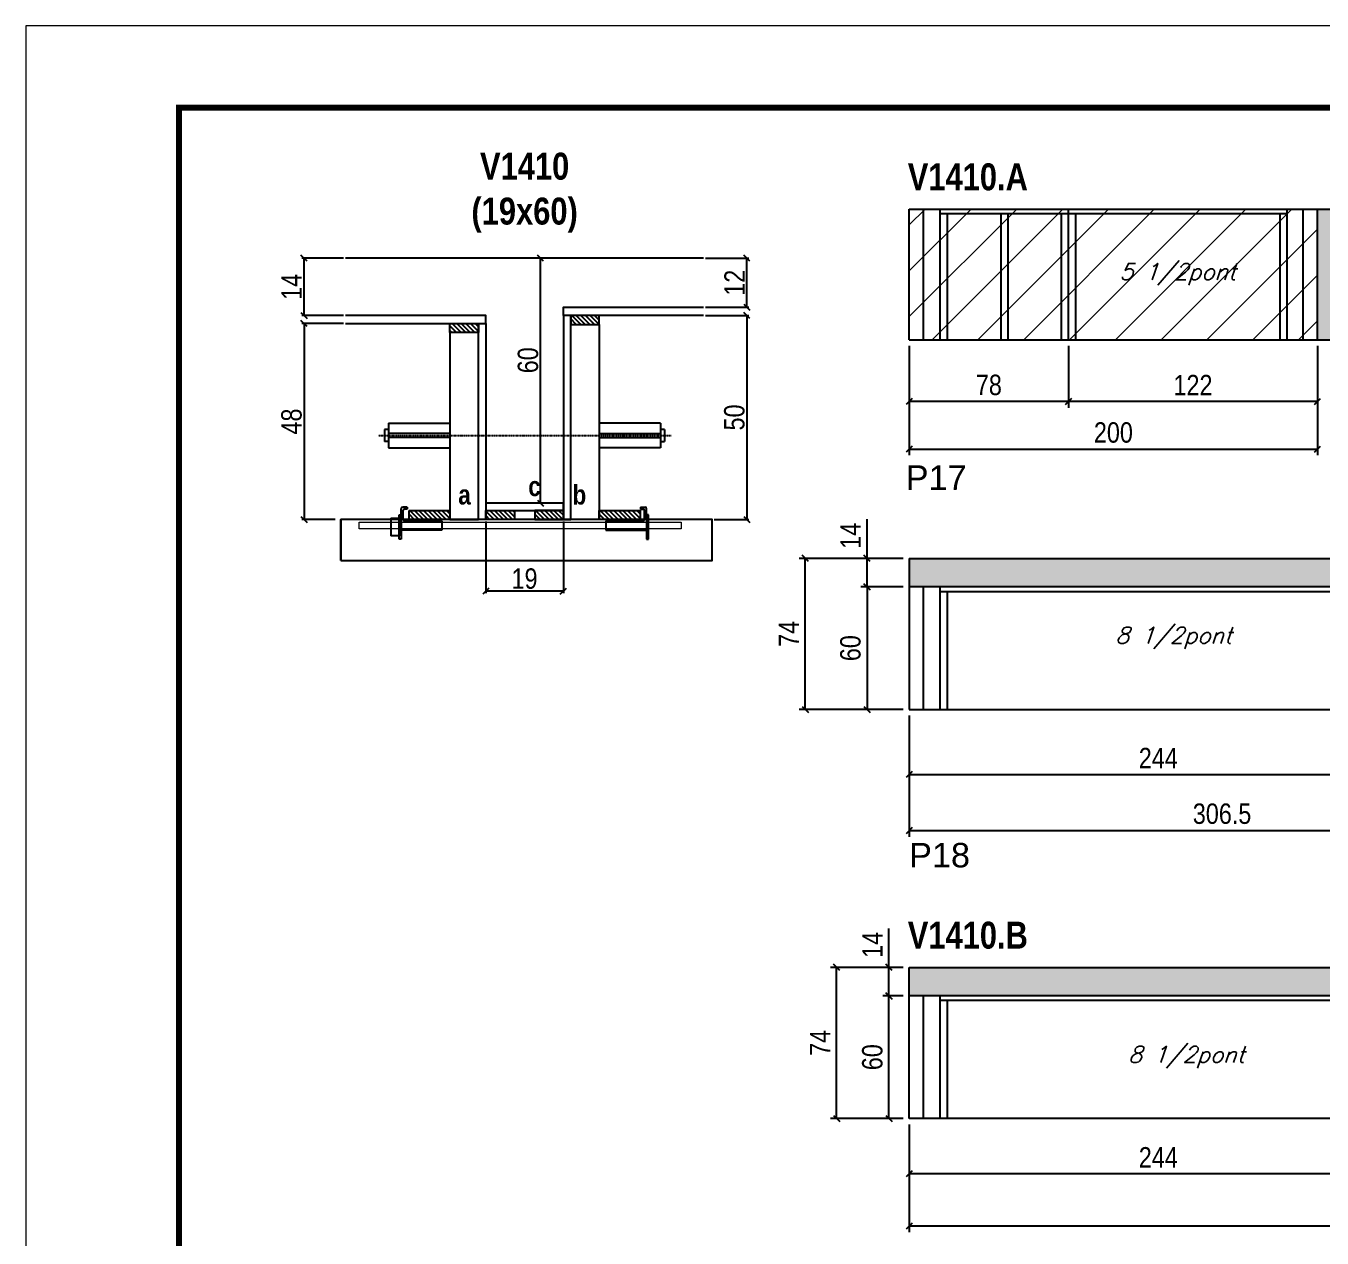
# Model space of a CAD drawing. Extents: x 3309 to 9563, y -2522 to 14608.
# Drawn here: x 3309 to 3944, y 9420 to 10014 of the extents above; entities that cross this region are included whole.
import ezdxf

# ---------------------------------------------------------------- set-up
doc = ezdxf.new("R2010")
doc.units = 0
doc.linetypes.add('DASHED', pattern=[0.75, 0.5, -0.25])
doc.linetypes.add('HIDDEN', pattern=[0.375, 0.25, -0.125])
for name, color, linetype in [('5', 5, 'Continuous'), ('barrote', 251, 'Continuous'), ('COTA', 241, 'Continuous'), ('detalhes', 4, 'Continuous'), ('NOMENCLATURA', 7, 'Continuous'), ('Painéis', 200, 'Continuous'), ('presilha', 1, 'Continuous'), ('SARR_2.2x10', 60, 'Continuous'), ('SARR_2.2x7', 40, 'Continuous'), ('SARR_3.5x7', 81, 'Continuous'), ('TENSOR', 3, 'Continuous'), ('texto', 7, 'Continuous')]:
    doc.layers.add(name, color=color, linetype=linetype)
for name, color, linetype, lineweight in [('CONCRETO', 251, 'Continuous', 25), ('Folhas', 255, 'Continuous', 9), ('Hachura', 251, 'Continuous', 9), ('SARRAFO DE PRESSAO', 251, 'DASHED', 9), ('SCO-___-LAJ', 2, 'Continuous', 0)]:
    doc.layers.add(name, color=color, linetype=linetype, lineweight=lineweight)
doc.styles.add('COTA TECNICA', font='techl___.ttf', dxfattribs={"height": 10})
doc.styles.add('COTA TECNICA 2X', font='techl___.ttf', dxfattribs={"height": 10})
doc.styles.add('Romans', font='romans.shx')
doc.styles.get("Standard").update_dxf_attribs({"font": 'arial.ttf'})
doc.styles.add('TECNICA', font='techb___.ttf', dxfattribs={"height": 10})
doc.dimstyles.new('PAINEL', dxfattribs={"dimtxt": 10, "dimasz": 3, "dimexe": 3, "dimexo": 3, "dimgap": 3, "dimtad": 1, "dimdec": 1, "dimzin": 12, "dimdsep": 46, "dimtxsty": 'COTA TECNICA', "dimblk1": 'OBLIQUE', "dimblk2": 'OBLIQUE', "dimsah": 1, "dimcen": 0.9, "dimclrd": 4, "dimclre": 4, "dimclrt": 240, "dimadec": 1, "dimazin": 3, "dimtfac": 1, "dimtdec": 1, "dimtmove": 0, "dimatfit": 3, "dimfxl": 1, "dimtolj": 1, "dimtzin": 12, "dimarcsym": 0})
doc.dimstyles.new('SECAO', dxfattribs={"dimscale": 0.333333, "dimtxt": 5, "dimasz": 9, "dimexe": 3, "dimexo": 3, "dimgap": 3, "dimtad": 1, "dimdec": 1, "dimlfac": 0.5, "dimzin": 12, "dimdsep": 46, "dimtxsty": 'COTA TECNICA 2X', "dimblk1": 'OBLIQUE', "dimblk2": 'OBLIQUE', "dimsah": 1, "dimcen": 0.9, "dimclrd": 4, "dimclre": 4, "dimclrt": 240, "dimadec": 1, "dimazin": 3, "dimtfac": 1, "dimtdec": 1, "dimtmove": 0, "dimatfit": 3, "dimfxl": 1, "dimtolj": 1, "dimtzin": 12, "dimarcsym": 0})
pattern_1 = [(135, (36770.1903, -113740.4296), (-1.122532015, -1.122532015), [])]

# ---------------------------------------------------------------- blocks, each defined once
blk = doc.blocks.new('9999999999')
at = {"layer": 'Folhas'}
blk.add_lwpolyline([(98138.98, 34190.21), (99623.98, 34190.21), (99623.98, 35240.21), (98138.98, 35240.21)], close=True, dxfattribs=at)
at = {"layer": 'Folhas', "color": 30, "const_width": 3}
blk.add_lwpolyline([(98213.98, 34230.21), (99583.98, 34230.21), (99583.98, 35200.21), (98213.98, 35200.21)], close=True, dxfattribs=at)
blk = doc.blocks.new('_Oblique')
at = {"color": 0, "linetype": 'ByBlock', "lineweight": -2}
blk.add_line((-0.5, -0.5), (0.5, 0.5), dxfattribs=at)
blk = doc.blocks.new('*D1964')
at = {"layer": 'COTA', "color": 4, "lineweight": -2, "transparency": 16777216}
for p, q in [((3534.65, 9770.74), (3534.65, 9735.65)), ((3572.65, 9770.74), (3572.65, 9735.65)), ((3572.65, 9736.65), (3534.65, 9736.65))]:
    blk.add_line(p, q, dxfattribs=at)
at = {"layer": 'Defpoints', "color": 0, "transparency": 16777216}
for p in [(3534.65, 9771.74), (3572.65, 9771.74), (3534.65, 9736.65)]:
    blk.add_point(p, dxfattribs=at)
at = {"layer": 'COTA', "color": 4, "lineweight": -2, "transparency": 16777216, "xscale": 3, "yscale": 3, "zscale": 3, "rotation": 180}
blk.add_blockref('_Oblique', (3534.65, 9736.65), dxfattribs=at)
at = {"layer": 'COTA', "color": 4, "lineweight": -2, "transparency": 16777216, "xscale": 3, "yscale": 3, "zscale": 3}
blk.add_blockref('_Oblique', (3572.65, 9736.65), dxfattribs=at)
at = {"layer": 'COTA', "color": 240, "transparency": 16777216, "insert": (3553.65, 9742.74), "char_height": 10, "attachment_point": 5, "style": 'COTA TECNICA 2X'}
blk.add_mtext('\\A1;19', dxfattribs=at)
blk = doc.blocks.new('PRESILHA METÁLICA 1')
at = {"layer": 'presilha'}
for p, q in [((7.5, 10.64), (7.5, 19.86)), ((12, 21), (8.64, 21)), ((12, 19.5), (9.57, 19.5)), ((12, 21), (12, 19.5)), ((0, 13), (6, 13)), ((0, 13), (0, 0)), ((6, 15.5), (7.5, 15.5)), ((6, -2.5), (6, 15.5)), ((6, 13), (6, 0)), ((7.5, 15.5), (7.5, -2.5)), ((9, 11.57), (9, 18.93)), ((37.5, 11), (9.57, 11)), ((37.5, 11), (37.5, 4.1)), ((6, 0), (0, 0)), ((37.5, 4.1), (7.5, 4.1)), ((7.5, -2.5), (6, -2.5))]:
    blk.add_line(p, q, dxfattribs=at)
for centre, radius, start, end in [((8.64, 19.86), 1.14, 90, 180), ((9.57, 18.93), 0.57, 90, 180), ((9.57, 11.57), 0.57, 180, 270)]:
    blk.add_arc(centre, radius, start, end, dxfattribs=at)
blk = doc.blocks.new('PRESILHA METÁLICA 2')
at = {"layer": 'presilha'}
for p, q in [((-5.25, 23.5), (-5.25, 22)), ((-5.25, 23.5), (-1.89, 23.5)), ((-5.25, 22), (-2.82, 22)), ((-2.25, 14.07), (-2.25, 21.43)), ((-0.75, 14.64), (-0.75, 22.36)), ((-30.75, 13.5), (-30.75, 6.6)), ((-30.75, 13.5), (-2.82, 13.5)), ((0.75, 18), (-0.75, 18)), ((-0.75, 18), (-0.75, 0)), ((0.75, 0), (0.75, 18)), ((-30.75, 6.6), (-0.75, 6.6)), ((-0.75, 0), (0.75, 0))]:
    blk.add_line(p, q, dxfattribs=at)
for centre, radius, start, end in [((-2.82, 21.43), 0.57, 0, 90), ((-1.89, 22.36), 1.14, 0, 90), ((-2.82, 14.07), 0.57, 270, 0)]:
    blk.add_arc(centre, radius, start, end, dxfattribs=at)
blk = doc.blocks.new('*D1965')
at = {"layer": 'COTA', "color": 4, "lineweight": -2, "transparency": 16777216}
for p, q in [((3464.95, 9867.74), (3444.6, 9867.74)), ((3445.6, 9867.74), (3445.6, 9771.74)), ((3460.84, 9771.74), (3444.6, 9771.74))]:
    blk.add_line(p, q, dxfattribs=at)
at = {"layer": 'Defpoints', "color": 0, "transparency": 16777216}
for p in [(3465.95, 9867.74), (3445.6, 9771.74), (3461.84, 9771.74)]:
    blk.add_point(p, dxfattribs=at)
at = {"layer": 'COTA', "color": 4, "lineweight": -2, "transparency": 16777216, "xscale": 3, "yscale": 3, "zscale": 3}
for p, rotation in [((3445.6, 9867.74), 90), ((3445.6, 9771.74), 270)]:
    blk.add_blockref('_Oblique', p, dxfattribs=dict(at, rotation=rotation))
at = {"layer": 'COTA', "color": 240, "transparency": 16777216, "insert": (3439.51, 9819.74), "char_height": 10, "attachment_point": 5, "rotation": 90, "style": 'COTA TECNICA 2X'}
blk.add_mtext('\\A1;48', dxfattribs=at)
blk = doc.blocks.new('*D1966')
at = {"layer": 'COTA', "color": 4, "lineweight": -2, "transparency": 16777216}
for p, q in [((3642.35, 9871.74), (3663.57, 9871.74)), ((3662.57, 9871.74), (3662.57, 9771.74)), ((3646.46, 9771.74), (3663.57, 9771.74))]:
    blk.add_line(p, q, dxfattribs=at)
at = {"layer": 'Defpoints', "color": 0, "transparency": 16777216}
for p in [(3641.35, 9871.74), (3645.46, 9771.74), (3662.57, 9771.74)]:
    blk.add_point(p, dxfattribs=at)
at = {"layer": 'COTA', "color": 4, "lineweight": -2, "transparency": 16777216, "xscale": 3, "yscale": 3, "zscale": 3}
for p, rotation in [((3662.57, 9871.74), 90), ((3662.57, 9771.74), 270)]:
    blk.add_blockref('_Oblique', p, dxfattribs=dict(at, rotation=rotation))
at = {"layer": 'COTA', "color": 240, "transparency": 16777216, "insert": (3656.46, 9821.74), "char_height": 10, "attachment_point": 5, "rotation": 90, "style": 'COTA TECNICA 2X'}
blk.add_mtext('\\A1;50', dxfattribs=at)
blk = doc.blocks.new('*D1967')
at = {"layer": 'COTA', "color": 4, "lineweight": -2, "transparency": 16777216}
for p, q in [((3571.65, 9899.74), (3560.48, 9899.74)), ((3561.48, 9779.74), (3561.48, 9899.74)), ((3571.65, 9779.74), (3560.48, 9779.74))]:
    blk.add_line(p, q, dxfattribs=at)
at = {"layer": 'Defpoints', "color": 0, "transparency": 16777216}
for p in [(3561.48, 9899.74), (3572.65, 9899.74), (3572.65, 9779.74)]:
    blk.add_point(p, dxfattribs=at)
at = {"layer": 'COTA', "color": 4, "lineweight": -2, "transparency": 16777216, "xscale": 3, "yscale": 3, "zscale": 3}
for p, rotation in [((3561.48, 9899.74), 90), ((3561.48, 9779.74), 270)]:
    blk.add_blockref('_Oblique', p, dxfattribs=dict(at, rotation=rotation))
at = {"layer": 'COTA', "color": 240, "transparency": 16777216, "insert": (3555.37, 9849.74), "char_height": 10, "attachment_point": 5, "rotation": 90, "style": 'COTA TECNICA 2X'}
blk.add_mtext('\\A1;60', dxfattribs=at)
blk = doc.blocks.new('*D1968')
at = {"layer": 'COTA', "color": 4, "lineweight": -2, "transparency": 16777216}
for p, q in [((3642.35, 9899.74), (3663.57, 9899.74)), ((3662.57, 9875.74), (3662.57, 9899.74)), ((3642.35, 9875.74), (3663.57, 9875.74))]:
    blk.add_line(p, q, dxfattribs=at)
at = {"layer": 'Defpoints', "color": 0, "transparency": 16777216}
for p in [(3641.35, 9899.74), (3662.57, 9899.74), (3641.35, 9875.74)]:
    blk.add_point(p, dxfattribs=at)
at = {"layer": 'COTA', "color": 4, "lineweight": -2, "transparency": 16777216, "xscale": 3, "yscale": 3, "zscale": 3}
for p, rotation in [((3662.57, 9899.74), 90), ((3662.57, 9875.74), 270)]:
    blk.add_blockref('_Oblique', p, dxfattribs=dict(at, rotation=rotation))
at = {"layer": 'COTA', "color": 240, "transparency": 16777216, "insert": (3656.51, 9887.74), "char_height": 10, "attachment_point": 5, "rotation": 90, "style": 'COTA TECNICA 2X'}
blk.add_mtext('\\A1;12', dxfattribs=at)
blk = doc.blocks.new('*D1969')
at = {"layer": 'COTA', "color": 4, "lineweight": -2, "transparency": 16777216}
for p, q in [((3464.95, 9899.74), (3444.6, 9899.74)), ((3445.6, 9871.74), (3445.6, 9899.74)), ((3464.95, 9871.74), (3444.6, 9871.74))]:
    blk.add_line(p, q, dxfattribs=at)
at = {"layer": 'Defpoints', "color": 0, "transparency": 16777216}
for p in [(3445.6, 9899.74), (3465.95, 9899.74), (3465.95, 9871.74)]:
    blk.add_point(p, dxfattribs=at)
at = {"layer": 'COTA', "color": 4, "lineweight": -2, "transparency": 16777216, "xscale": 3, "yscale": 3, "zscale": 3}
for p, rotation in [((3445.6, 9899.74), 90), ((3445.6, 9871.74), 270)]:
    blk.add_blockref('_Oblique', p, dxfattribs=dict(at, rotation=rotation))
at = {"layer": 'COTA', "color": 240, "transparency": 16777216, "insert": (3439.53, 9885.74), "char_height": 10, "attachment_point": 5, "rotation": 90, "style": 'COTA TECNICA 2X'}
blk.add_mtext('\\A1;14', dxfattribs=at)
blk = doc.blocks.new('*D1970')
at = {"layer": 'COTA', "color": 4, "linetype": 'ByBlock', "lineweight": -2, "transparency": 16777216}
for p, q in [((3742.11, 9856.84), (3742.11, 9803.21)), ((3942.11, 9856.84), (3942.11, 9803.21)), ((3742.11, 9806.21), (3942.11, 9806.21))]:
    blk.add_line(p, q, dxfattribs=at)
at = {"layer": 'Defpoints', "color": 0, "linetype": 'ByBlock', "transparency": 16777216}
for p in [(3742.11, 9859.84), (3942.11, 9859.84), (3942.11, 9806.21)]:
    blk.add_point(p, dxfattribs=at)
at = {"layer": 'COTA', "color": 4, "linetype": 'ByBlock', "lineweight": -2, "transparency": 16777216, "xscale": 3, "yscale": 3, "zscale": 3, "rotation": 180}
blk.add_blockref('_Oblique', (3742.11, 9806.21), dxfattribs=at)
at = {"layer": 'COTA', "color": 4, "linetype": 'ByBlock', "lineweight": -2, "transparency": 16777216, "xscale": 3, "yscale": 3, "zscale": 3}
blk.add_blockref('_Oblique', (3942.11, 9806.21), dxfattribs=at)
at = {"layer": 'COTA', "color": 240, "linetype": 'ByBlock', "transparency": 16777216, "insert": (3842.11, 9814.32), "char_height": 10, "attachment_point": 5, "style": 'COTA TECNICA'}
blk.add_mtext('\\A1;200', dxfattribs=at)
blk = doc.blocks.new('*D1971')
at = {"layer": 'COTA', "color": 4, "lineweight": -2, "transparency": 16777216}
for p, q in [((3820.11, 9856.84), (3820.11, 9826.53)), ((3942.11, 9856.84), (3942.11, 9826.53)), ((3942.11, 9829.53), (3820.11, 9829.53))]:
    blk.add_line(p, q, dxfattribs=at)
at = {"layer": 'Defpoints', "color": 0, "transparency": 16777216}
for p in [(3820.11, 9859.84), (3942.11, 9859.84), (3820.11, 9829.53)]:
    blk.add_point(p, dxfattribs=at)
at = {"layer": 'COTA', "color": 4, "lineweight": -2, "transparency": 16777216, "xscale": 3, "yscale": 3, "zscale": 3, "rotation": 180}
blk.add_blockref('_Oblique', (3820.11, 9829.53), dxfattribs=at)
at = {"layer": 'COTA', "color": 4, "lineweight": -2, "transparency": 16777216, "xscale": 3, "yscale": 3, "zscale": 3}
blk.add_blockref('_Oblique', (3942.11, 9829.53), dxfattribs=at)
at = {"layer": 'COTA', "color": 240, "transparency": 16777216, "insert": (3881.11, 9837.59), "char_height": 10, "attachment_point": 5, "style": 'COTA TECNICA'}
blk.add_mtext('\\A1;122', dxfattribs=at)
blk = doc.blocks.new('*D1972')
at = {"layer": 'COTA', "color": 4, "lineweight": -2, "transparency": 16777216}
for p, q in [((3742.11, 9856.84), (3742.11, 9826.53)), ((3820.11, 9856.84), (3820.11, 9826.53)), ((3820.11, 9829.53), (3742.11, 9829.53))]:
    blk.add_line(p, q, dxfattribs=at)
at = {"layer": 'Defpoints', "color": 0, "transparency": 16777216}
for p in [(3742.11, 9859.84), (3820.11, 9859.84), (3742.11, 9829.53)]:
    blk.add_point(p, dxfattribs=at)
at = {"layer": 'COTA', "color": 4, "lineweight": -2, "transparency": 16777216, "xscale": 3, "yscale": 3, "zscale": 3, "rotation": 180}
blk.add_blockref('_Oblique', (3742.11, 9829.53), dxfattribs=at)
at = {"layer": 'COTA', "color": 4, "lineweight": -2, "transparency": 16777216, "xscale": 3, "yscale": 3, "zscale": 3}
blk.add_blockref('_Oblique', (3820.11, 9829.53), dxfattribs=at)
at = {"layer": 'COTA', "color": 240, "transparency": 16777216, "insert": (3781.11, 9837.62), "char_height": 10, "attachment_point": 5, "style": 'COTA TECNICA'}
blk.add_mtext('\\A1;78', dxfattribs=at)
blk = doc.blocks.new('*D1982')
at = {"layer": 'COTA', "color": 4, "lineweight": -2, "transparency": 16777216}
for p, q in [((3742.11, 9675.71), (3742.11, 9616.33)), ((4048.61, 9675.71), (4048.61, 9616.33)), ((3742.11, 9619.33), (4048.61, 9619.33))]:
    blk.add_line(p, q, dxfattribs=at)
at = {"layer": 'Defpoints', "color": 0, "transparency": 16777216}
for p in [(3742.11, 9678.71), (4048.61, 9678.71), (4048.61, 9619.33)]:
    blk.add_point(p, dxfattribs=at)
at = {"layer": 'COTA', "color": 4, "lineweight": -2, "transparency": 16777216, "xscale": 3, "yscale": 3, "zscale": 3, "rotation": 180}
blk.add_blockref('_Oblique', (3742.11, 9619.33), dxfattribs=at)
at = {"layer": 'COTA', "color": 4, "lineweight": -2, "transparency": 16777216, "xscale": 3, "yscale": 3, "zscale": 3}
blk.add_blockref('_Oblique', (4048.61, 9619.33), dxfattribs=at)
at = {"layer": 'COTA', "color": 240, "transparency": 16777216, "insert": (3895.36, 9627.55), "char_height": 10, "attachment_point": 5, "style": 'COTA TECNICA'}
blk.add_mtext('\\A1;306.5', dxfattribs=at)
blk = doc.blocks.new('*D1983')
at = {"layer": 'COTA', "color": 4, "lineweight": -2, "transparency": 16777216}
for p, q in [((3742.11, 9675.71), (3742.11, 9643.81)), ((3986.11, 9675.71), (3986.11, 9643.81)), ((3742.11, 9646.81), (3986.11, 9646.81))]:
    blk.add_line(p, q, dxfattribs=at)
at = {"layer": 'Defpoints', "color": 0, "transparency": 16777216}
for p in [(3742.11, 9678.71), (3986.11, 9678.71), (3986.11, 9646.81)]:
    blk.add_point(p, dxfattribs=at)
at = {"layer": 'COTA', "color": 4, "lineweight": -2, "transparency": 16777216, "xscale": 3, "yscale": 3, "zscale": 3, "rotation": 180}
blk.add_blockref('_Oblique', (3742.11, 9646.81), dxfattribs=at)
at = {"layer": 'COTA', "color": 4, "lineweight": -2, "transparency": 16777216, "xscale": 3, "yscale": 3, "zscale": 3}
blk.add_blockref('_Oblique', (3986.11, 9646.81), dxfattribs=at)
at = {"layer": 'COTA', "color": 240, "transparency": 16777216, "insert": (3864.11, 9654.88), "char_height": 10, "attachment_point": 5, "style": 'COTA TECNICA'}
blk.add_mtext('\\A1;244', dxfattribs=at)
blk = doc.blocks.new('*D1985')
at = {"layer": 'COTA', "color": 4, "lineweight": -2, "transparency": 16777216}
for p, q in [((3721.43, 9752.71), (3721.43, 9771.83)), ((3739.11, 9752.71), (3718.43, 9752.71)), ((3721.43, 9738.71), (3721.43, 9752.71)), ((3739.11, 9738.71), (3718.43, 9738.71))]:
    blk.add_line(p, q, dxfattribs=at)
at = {"layer": 'Defpoints', "color": 0, "transparency": 16777216}
for p in [(3721.43, 9752.71), (3742.11, 9752.71), (3742.11, 9738.71)]:
    blk.add_point(p, dxfattribs=at)
at = {"layer": 'COTA', "color": 4, "lineweight": -2, "transparency": 16777216, "xscale": 3, "yscale": 3, "zscale": 3}
for p, rotation in [((3721.43, 9752.71), 90), ((3721.43, 9738.71), 270)]:
    blk.add_blockref('_Oblique', p, dxfattribs=dict(at, rotation=rotation))
at = {"layer": 'COTA', "color": 240, "transparency": 16777216, "insert": (3713.35, 9763.77), "char_height": 10, "attachment_point": 5, "rotation": 90, "style": 'COTA TECNICA'}
blk.add_mtext('\\A1;14', dxfattribs=at)
blk = doc.blocks.new('*D1986')
at = {"layer": 'COTA', "color": 4, "lineweight": -2, "transparency": 16777216}
for p, q in [((3739.11, 9738.71), (3718.43, 9738.71)), ((3721.43, 9738.71), (3721.43, 9678.71)), ((3739.11, 9678.71), (3718.43, 9678.71))]:
    blk.add_line(p, q, dxfattribs=at)
at = {"layer": 'Defpoints', "color": 0, "transparency": 16777216}
for p in [(3742.11, 9738.71), (3721.43, 9678.71), (3742.11, 9678.71)]:
    blk.add_point(p, dxfattribs=at)
at = {"layer": 'COTA', "color": 4, "lineweight": -2, "transparency": 16777216, "xscale": 3, "yscale": 3, "zscale": 3}
for p, rotation in [((3721.43, 9738.71), 90), ((3721.43, 9678.71), 270)]:
    blk.add_blockref('_Oblique', p, dxfattribs=dict(at, rotation=rotation))
at = {"layer": 'COTA', "color": 240, "transparency": 16777216, "insert": (3713.33, 9708.71), "char_height": 10, "attachment_point": 5, "rotation": 90, "style": 'COTA TECNICA'}
blk.add_mtext('\\A1;60', dxfattribs=at)
blk = doc.blocks.new('*D1987')
at = {"layer": 'COTA', "color": 4, "lineweight": -2, "transparency": 16777216}
for p, q in [((3739.11, 9752.71), (3688.19, 9752.71)), ((3691.19, 9678.71), (3691.19, 9752.71)), ((3739.11, 9678.71), (3688.19, 9678.71))]:
    blk.add_line(p, q, dxfattribs=at)
at = {"layer": 'Defpoints', "color": 0, "transparency": 16777216}
for p in [(3691.19, 9752.71), (3742.11, 9752.71), (3742.11, 9678.71)]:
    blk.add_point(p, dxfattribs=at)
at = {"layer": 'COTA', "color": 4, "lineweight": -2, "transparency": 16777216, "xscale": 3, "yscale": 3, "zscale": 3}
for p, rotation in [((3691.19, 9752.71), 90), ((3691.19, 9678.71), 270)]:
    blk.add_blockref('_Oblique', p, dxfattribs=dict(at, rotation=rotation))
at = {"layer": 'COTA', "color": 240, "transparency": 16777216, "insert": (3683.12, 9715.71), "char_height": 10, "attachment_point": 5, "rotation": 90, "style": 'COTA TECNICA'}
blk.add_mtext('\\A1;74', dxfattribs=at)
blk = doc.blocks.new('*D1994')
at = {"layer": 'COTA', "color": 4, "linetype": 'ByBlock', "lineweight": -2, "transparency": 16777216}
for p, q in [((3742.11, 9475.32), (3742.11, 9448.19)), ((3986.11, 9475.32), (3986.11, 9448.19)), ((3986.11, 9451.19), (3742.11, 9451.19))]:
    blk.add_line(p, q, dxfattribs=at)
at = {"layer": 'Defpoints', "color": 0, "linetype": 'ByBlock', "transparency": 16777216}
for p in [(3742.11, 9478.32), (3986.11, 9478.32), (3742.11, 9451.19)]:
    blk.add_point(p, dxfattribs=at)
at = {"layer": 'COTA', "color": 4, "linetype": 'ByBlock', "lineweight": -2, "transparency": 16777216, "xscale": 3, "yscale": 3, "zscale": 3, "rotation": 180}
blk.add_blockref('_Oblique', (3742.11, 9451.19), dxfattribs=at)
at = {"layer": 'COTA', "color": 4, "linetype": 'ByBlock', "lineweight": -2, "transparency": 16777216, "xscale": 3, "yscale": 3, "zscale": 3}
blk.add_blockref('_Oblique', (3986.11, 9451.19), dxfattribs=at)
at = {"layer": 'COTA', "color": 240, "linetype": 'ByBlock', "transparency": 16777216, "insert": (3864.11, 9459.27), "char_height": 10, "attachment_point": 5, "style": 'COTA TECNICA'}
blk.add_mtext('\\A1;244', dxfattribs=at)
blk = doc.blocks.new('*D1997')
at = {"layer": 'COTA', "color": 4, "lineweight": -2, "transparency": 16777216}
for p, q in [((3742.11, 9475.32), (3742.11, 9422.54)), ((4403.11, 9475.32), (4403.11, 9422.54)), ((4403.11, 9425.54), (3742.11, 9425.54))]:
    blk.add_line(p, q, dxfattribs=at)
at = {"layer": 'Defpoints', "color": 0, "transparency": 16777216}
for p in [(3742.11, 9478.32, 0), (4403.11, 9478.32, 0), (3742.11, 9425.54)]:
    blk.add_point(p, dxfattribs=at)
at = {"layer": 'COTA', "color": 4, "lineweight": -2, "transparency": 16777216, "xscale": 3, "yscale": 3, "zscale": 3, "rotation": 180}
blk.add_blockref('_Oblique', (3742.11, 9425.54), dxfattribs=at)
at = {"layer": 'COTA', "color": 4, "lineweight": -2, "transparency": 16777216, "xscale": 3, "yscale": 3, "zscale": 3}
blk.add_blockref('_Oblique', (4403.11, 9425.54), dxfattribs=at)
at = {"layer": 'COTA', "color": 240, "transparency": 16777216, "insert": (4072.61, 9433.64), "char_height": 10, "attachment_point": 5, "style": 'COTA TECNICA'}
blk.add_mtext('\\A1;661', dxfattribs=at)
blk = doc.blocks.new('*D1998')
at = {"layer": 'COTA', "color": 4, "lineweight": -2, "transparency": 16777216}
for p, q in [((3739.11, 9538.32), (3729.16, 9538.32)), ((3732.16, 9478.32), (3732.16, 9538.32)), ((3739.11, 9478.32), (3729.16, 9478.32))]:
    blk.add_line(p, q, dxfattribs=at)
at = {"layer": 'Defpoints', "color": 0, "transparency": 16777216}
for p in [(3732.16, 9538.32), (3742.11, 9538.32), (3742.11, 9478.32)]:
    blk.add_point(p, dxfattribs=at)
at = {"layer": 'COTA', "color": 4, "lineweight": -2, "transparency": 16777216, "xscale": 3, "yscale": 3, "zscale": 3}
for p, rotation in [((3732.16, 9538.32), 90), ((3732.16, 9478.32), 270)]:
    blk.add_blockref('_Oblique', p, dxfattribs=dict(at, rotation=rotation))
at = {"layer": 'COTA', "color": 240, "transparency": 16777216, "insert": (3724.05, 9508.32), "char_height": 10, "attachment_point": 5, "rotation": 90, "style": 'COTA TECNICA'}
blk.add_mtext('\\A1;60', dxfattribs=at)
blk = doc.blocks.new('*D1999')
at = {"layer": 'COTA', "color": 4, "lineweight": -2, "transparency": 16777216}
for p, q in [((3732.16, 9552.32), (3732.16, 9571.43)), ((3739.11, 9552.32), (3729.16, 9552.32)), ((3732.16, 9538.32), (3732.16, 9552.32)), ((3739.11, 9538.32), (3729.16, 9538.32))]:
    blk.add_line(p, q, dxfattribs=at)
at = {"layer": 'Defpoints', "color": 0, "transparency": 16777216}
for p in [(3732.16, 9552.32), (3742.11, 9552.32), (3742.11, 9538.32)]:
    blk.add_point(p, dxfattribs=at)
at = {"layer": 'COTA', "color": 4, "lineweight": -2, "transparency": 16777216, "xscale": 3, "yscale": 3, "zscale": 3}
for p, rotation in [((3732.16, 9552.32), 90), ((3732.16, 9538.32), 270)]:
    blk.add_blockref('_Oblique', p, dxfattribs=dict(at, rotation=rotation))
at = {"layer": 'COTA', "color": 240, "transparency": 16777216, "insert": (3724.08, 9563.37), "char_height": 10, "attachment_point": 5, "rotation": 90, "style": 'COTA TECNICA'}
blk.add_mtext('\\A1;14', dxfattribs=at)
blk = doc.blocks.new('*D2000')
at = {"layer": 'COTA', "color": 4, "lineweight": -2, "transparency": 16777216}
for p, q in [((3739.11, 9552.32), (3703.53, 9552.32)), ((3706.53, 9478.32), (3706.53, 9552.32)), ((3739.11, 9478.32), (3703.53, 9478.32))]:
    blk.add_line(p, q, dxfattribs=at)
at = {"layer": 'Defpoints', "color": 0, "transparency": 16777216}
for p in [(3706.53, 9552.32), (3742.11, 9552.32), (3742.11, 9478.32)]:
    blk.add_point(p, dxfattribs=at)
at = {"layer": 'COTA', "color": 4, "lineweight": -2, "transparency": 16777216, "xscale": 3, "yscale": 3, "zscale": 3}
for p, rotation in [((3706.53, 9552.32), 90), ((3706.53, 9478.32), 270)]:
    blk.add_blockref('_Oblique', p, dxfattribs=dict(at, rotation=rotation))
at = {"layer": 'COTA', "color": 240, "transparency": 16777216, "insert": (3698.45, 9515.32), "char_height": 10, "attachment_point": 5, "rotation": 90, "style": 'COTA TECNICA'}
blk.add_mtext('\\A1;74', dxfattribs=at)

msp = doc.modelspace()

# ---------------------------------------------------------------- hatches: boundary and pattern name
at = {"layer": 'COTA'}
h = msp.add_hatch(dxfattribs=at)
h.set_pattern_fill('AR-CONC', color=256, scale=0.03)
h.set_pattern_definition([(50, (-3233.3156, -935.0153), (5.46554, -0.4781726), [0.5715, -6.2865]), (355, (-3233.3156, -935.0153), (-1.0573026, 5.7317054), [0.4572, -5.0292175]), (100.451445, (-3232.86, -935.055), (4.4082374, 5.2535326), [0.4857003, -5.3427073]), (46.1842, (-3233.3156, -933.491), (8.1323712, -1.26127), [0.85725, -9.42975]), (96.63556, (-3232.638, -933.5964), (7.122124, 7.4227837), [0.7285507, -8.014068]), (351.18415, (-3233.316, -933.491), (7.122124, 7.422784), [0.685799, -7.543792]), (21, (-3232.5536, -933.8723), (4.5484317, -3.067956), [0.5715, -6.2865]), (326, (-3232.5536, -933.8723), (1.8540609, 5.525639), [0.4572, -5.0292]), (71.451445, (-3232.1746, -934.128), (6.4024926, 2.457683), [0.4857003, -5.3426981]), (37.5, (-3233.3156, -935.0153), (0.0926581, 2.53665117), [0, -4.96824, 0, -5.1054, 0, -5.04825]), (7.5, (-3233.3156, -935.0153), (2.0045899, 3.00541724), [0, -2.91084, 0, -4.85394, 0, -1.92405]), (327.5, (-3235.0149, -935.0153), (4.06771786, -0.17186232), [0, -1.905, 0, -5.9436, 0, -7.8867]), (317.5, (-3235.777, -935.0153), (4.4438754, 0.7627947), [0, -2.4765, 0, -3.94716, 0, -5.6007])])
h.paths.add_polyline_path([(4207.11, 9889.84), (4234.11, 9889.84), (4234.11, 9909.84), (4385.11, 9909.84), (4385.11, 9889.84), (4412.11, 9889.84), (4412.11, 9909.84), (4549.11, 9909.84), (4549.11, 9923.84), (3942.11, 9923.84), (3942.11, 9859.84), (3972.11, 9859.84), (3972.11, 9909.84), (4207.11, 9909.84)])
h = msp.add_hatch(dxfattribs=at)
h.set_pattern_fill('AR-CONC', color=256, scale=0.03)
h.paths.add_polyline_path([(4048.61, 9678.71), (4078.61, 9678.71), (4078.61, 9705.71), (4414.11, 9705.71), (4414.11, 9722.71), (4078.61, 9722.71), (4078.61, 9752.71), (3742.11, 9752.71), (3742.11, 9738.71), (4048.61, 9738.71)])
h = msp.add_hatch(dxfattribs=at)
h.set_pattern_fill('AR-CONC', color=256, scale=0.03)
h.paths.add_polyline_path([(4403.11, 9552.32), (3742.11, 9552.32), (3742.11, 9538.32), (4403.11, 9538.32)])
at = {"layer": 'Hachura'}
h = msp.add_hatch(dxfattribs=at)
h.set_pattern_fill('ANSI31', color=256, scale=5)
h.paths.add_polyline_path([(3820.11, 9859.84), (3820.11, 9923.84), (3742.11, 9923.84), (3742.11, 9859.84)])
h.paths.add_polyline_path([(3942.11, 9859.84), (3942.11, 9923.84), (3820.11, 9923.84), (3820.11, 9859.84)])
h.paths.add_polyline_path([(4094.11, 9859.84), (4094.11, 9909.84), (3972.11, 9909.84), (3972.11, 9859.84)])
h.paths.add_polyline_path([(4234.11, 9859.84), (4234.11, 9889.84), (4207.11, 9889.84), (4207.11, 9909.84), (4094.11, 9909.84), (4094.11, 9859.84)])
h.paths.add_polyline_path([(4234.11, 9909.84), (4234.11, 9859.84), (4412.11, 9859.84), (4412.11, 9889.84), (4385.11, 9889.84), (4385.11, 9909.84)])
h.paths.add_polyline_path([(4412.11, 9909.84), (4412.11, 9859.84), (4549.11, 9859.84), (4549.11, 9909.84)])
h.paths.add_polyline_path([(3986.11, 9303.82), (3986.11, 9353.82), (3742.11, 9353.82), (3742.11, 9303.82)])
h.paths.add_polyline_path([(4230.11, 9303.82), (4230.11, 9353.82), (3986.11, 9353.82), (3986.11, 9303.82)])
h.paths.add_polyline_path([(4474.11, 9303.82), (4474.11, 9353.82), (4230.11, 9353.82), (4230.11, 9303.82)])
h.paths.add_polyline_path([(4474.11, 9353.82), (4474.11, 9303.82), (4576.11, 9303.82), (4576.11, 9353.82)])
at = {"layer": 'SARR_2.2x10'}
h = msp.add_hatch(dxfattribs=at)
h.set_pattern_fill('ANSI31', color=256, scale=0.5, angle=90)
h.set_pattern_definition([(135, (36690.5903, -113740.4296), (-1.122532015, -1.122532015), [])])
h.paths.add_polyline_path([(3497.05, 9776.14), (3497.05, 9771.74), (3517.05, 9771.74), (3517.05, 9776.14)])
h = msp.add_hatch(dxfattribs=at)
h.set_pattern_fill('ANSI31', color=256, scale=0.5, angle=90)
h.set_pattern_definition([(135, (36783.7903, -113740.4296), (-1.122532015, -1.122532015), [])])
h.paths.add_polyline_path([(3590.25, 9776.14), (3590.25, 9771.74), (3610.25, 9771.74), (3610.25, 9776.14)])
at = {"layer": 'SARR_2.2x7'}
h = msp.add_hatch(dxfattribs=at)
h.set_pattern_fill('ANSI31', color=256, scale=0.5, angle=90)
h.set_pattern_definition([(135, (36704.5903, -113648.8296), (-1.122532015, -1.122532015), [])])
h.paths.add_polyline_path([(3531.05, 9867.74), (3531.05, 9863.34), (3517.05, 9863.34), (3517.05, 9867.74)])
h = msp.add_hatch(dxfattribs=at)
h.set_pattern_fill('ANSI31', color=256, scale=0.5, angle=90)
h.set_pattern_definition([(135, (36684.5903, -113644.8296), (-1.122532015, -1.122532015), [])])
h.paths.add_polyline_path([(3576.25, 9871.74), (3576.25, 9867.34), (3590.25, 9867.34), (3590.25, 9871.74)])
h = msp.add_hatch(dxfattribs=at)
h.set_pattern_fill('ANSI31', color=256, scale=0.5, angle=90)
h.set_pattern_definition(pattern_1)
h.paths.add_polyline_path([(3548.65, 9771.74), (3548.65, 9776.14), (3534.65, 9776.14), (3534.65, 9771.74)])
h = msp.add_hatch(dxfattribs=at)
h.set_pattern_fill('ANSI31', color=256, scale=0.5, angle=90)
h.set_pattern_definition(pattern_1)
h.paths.add_polyline_path([(3558.65, 9776.14), (3558.65, 9771.74), (3572.65, 9771.74), (3572.65, 9776.14)])

# ---------------------------------------------------------------- linework, layer by layer
at = {"ltscale": 3}
for p, q in [((3487.05, 9818.91), (3487.05, 9806.91)), ((3487.05, 9818.91), (3517.05, 9818.91)), ((3620.25, 9818.91), (3590.25, 9818.91)), ((3620.25, 9818.91), (3620.25, 9806.91)), ((3485.05, 9815.91), (3485.05, 9809.91)), ((3487.05, 9815.91), (3485.05, 9815.91)), ((3517.05, 9813.91), (3487.05, 9813.91)), ((3517.05, 9811.91), (3487.05, 9811.91)), ((3590.25, 9813.91), (3620.25, 9813.91)), ((3590.25, 9811.91), (3620.25, 9811.91)), ((3622.25, 9815.91), (3620.25, 9815.91)), ((3622.25, 9815.91), (3622.25, 9809.91)), ((3487.05, 9809.91), (3485.05, 9809.91)), ((3487.05, 9806.91), (3517.05, 9806.91)), ((3620.25, 9806.91), (3590.25, 9806.91)), ((3620.25, 9809.91), (3622.25, 9809.91))]:
    msp.add_line(p, q, dxfattribs=at)
at = {"layer": 'barrote'}
msp.add_lwpolyline([(3463.6, 9751.74), (3645.51, 9751.74), (3645.51, 9771.74), (3463.6, 9771.74)], close=True, dxfattribs=at)
at = {"layer": 'CONCRETO', "linetype": 'Continuous'}
msp.add_line((3641.35, 9899.74), (3465.95, 9899.74), dxfattribs=at)
at = {"layer": 'COTA'}
for p, q in [((3942.11, 9923.84, 0), (4549.11, 9923.84, 0)), ((3942.11, 9859.84, 0), (3972.11, 9859.84, 0)), ((3742.11, 9752.71, 0), (3742.11, 9738.71, 0)), ((3742.11, 9752.71, 0), (4078.61, 9752.71, 0)), ((3742.11, 9538.32, 0), (3742.11, 9552.32, 0)), ((3742.11, 9552.32, 0), (4403.11, 9552.32, 0))]:
    msp.add_line(p, q, dxfattribs=at)
at = {"layer": 'detalhes', "color": 250}
msp.add_line((3463.6, 9751.74), (3463.6, 9771.74), dxfattribs=at)
at = {"layer": 'Painéis', "linetype": 'ByBlock'}
for p, q in [((3742.11, 9923.84, 0), (3942.11, 9923.84, 0)), ((3742.11, 9859.84, 0), (3742.11, 9923.84, 0)), ((3820.11, 9859.84, 0), (3820.11, 9923.84, 0)), ((3942.11, 9859.84, 0), (3942.11, 9923.84, 0)), ((3742.11, 9859.84, 0), (3942.11, 9859.84, 0)), ((4048.61, 9738.71, 0), (3742.11, 9738.71, 0)), ((3742.11, 9738.71, 0), (3742.11, 9678.71, 0)), ((3742.11, 9678.71, 0), (4048.61, 9678.71, 0)), ((4403.11, 9538.32, 0), (3742.11, 9538.32, 0)), ((3742.11, 9478.32, 0), (3742.11, 9538.32, 0)), ((4403.11, 9478.32, 0), (3742.11, 9478.32, 0))]:
    msp.add_line(p, q, dxfattribs=at)
at = {"layer": 'Painéis', "linetype": 'Continuous', "elevation": 0}
for points in [[(3641.35, 9871.74), (3572.65, 9871.74), (3572.65, 9875.74), (3641.35, 9875.74)], [(3465.95, 9867.74), (3534.65, 9867.74), (3534.65, 9871.74), (3465.95, 9871.74)]]:
    msp.add_lwpolyline(points, dxfattribs=at)
at = {"layer": 'Painéis', "linetype": 'Continuous'}
for points in [[(3531.05, 9771.74), (3531.05, 9867.74), (3534.65, 9867.74), (3534.65, 9771.74)], [(3576.25, 9771.74), (3576.25, 9871.74), (3572.65, 9871.74), (3572.65, 9771.74)], [(3572.65, 9779.74), (3534.65, 9779.74), (3534.65, 9776.14), (3572.65, 9776.14)]]:
    msp.add_lwpolyline(points, close=True, dxfattribs=at)
at = {"layer": 'SARR_2.2x10'}
for points in [[(3497.05, 9776.14), (3517.05, 9776.14), (3517.05, 9771.74), (3497.05, 9771.74)], [(3590.25, 9776.14), (3610.25, 9776.14), (3610.25, 9771.74), (3590.25, 9771.74)]]:
    msp.add_lwpolyline(points, close=True, dxfattribs=at)
at = {"layer": 'SARR_2.2x7', "linetype": 'Continuous'}
for p, q in [((3749.11, 9859.84, 0), (3749.11, 9923.84, 0)), ((3757.11, 9921.64, 0), (3820.11, 9921.64, 0)), ((3820.11, 9921.64, 0), (3927.11, 9921.64, 0)), ((3935.11, 9859.84, 0), (3935.11, 9923.84, 0)), ((3749.11, 9678.71, 0), (3749.11, 9738.71, 0)), ((3757.11, 9736.51, 0), (3986.11, 9736.51, 0)), ((3749.11, 9478.32, 0), (3749.11, 9538.32, 0)), ((3986.11, 9536.12, 0), (3757.11, 9536.12, 0))]:
    msp.add_line(p, q, dxfattribs=at)
at = {"layer": 'SARR_2.2x7', "elevation": 0}
for points in [[(3517.05, 9867.74), (3531.05, 9867.74), (3531.05, 9863.34), (3517.05, 9863.34)], [(3590.25, 9871.74), (3576.25, 9871.74), (3576.25, 9867.34), (3590.25, 9867.34)]]:
    msp.add_lwpolyline(points, close=True, dxfattribs=at)
at = {"layer": 'SARR_2.2x7'}
for points in [[(3534.65, 9776.14), (3548.65, 9776.14), (3548.65, 9771.74), (3534.65, 9771.74)], [(3572.65, 9776.14), (3558.65, 9776.14), (3558.65, 9771.74), (3572.65, 9771.74)]]:
    msp.add_lwpolyline(points, close=True, dxfattribs=at)
at = {"layer": 'SARR_3.5x7'}
for p, q in [((3757.11, 9923.84, 0), (3757.11, 9859.84, 0)), ((3760.61, 9921.64, 0), (3760.61, 9859.84, 0)), ((3786.97, 9921.64, 0), (3786.97, 9859.84, 0)), ((3790.47, 9921.64, 0), (3790.47, 9859.84, 0)), ((3816.61, 9921.64, 0), (3816.61, 9859.84, 0)), ((3823.61, 9921.64, 0), (3823.61, 9859.84, 0)), ((3923.61, 9921.64, 0), (3923.61, 9859.84, 0)), ((3927.11, 9923.84, 0), (3927.11, 9859.84, 0)), ((3757.11, 9738.71, 0), (3757.11, 9678.71, 0)), ((3760.61, 9736.51, 0), (3760.61, 9678.71, 0)), ((3757.11, 9538.32, 0), (3757.11, 9478.32, 0)), ((3760.61, 9536.12, 0), (3760.61, 9478.32, 0))]:
    msp.add_line(p, q, dxfattribs=at)
for points in [[(3531.05, 9863.34), (3517.05, 9863.34), (3517.05, 9771.74), (3531.05, 9771.74)], [(3576.25, 9867.34), (3590.25, 9867.34), (3590.25, 9771.74), (3576.25, 9771.74)]]:
    msp.add_lwpolyline(points, close=True, dxfattribs=at)
at = {"layer": 'SCO-___-LAJ', "color": 1}
msp.add_lwpolyline([(3472.6, 9770.41), (3630.43, 9770.41), (3630.43, 9767.21), (3472.6, 9767.21)], close=True, dxfattribs=at)
at = {"layer": 'TENSOR', "linetype": 'HIDDEN', "ltscale": 0.5}
msp.add_line((3482.05, 9812.91), (3625.55, 9812.91), dxfattribs=at)

# ---------------------------------------------------------------- block references
at = {"layer": 'presilha', "xscale": 0.6666666666666666, "yscale": 0.6666666666666666, "zscale": 0.6666666666666666}
for name, p in [('PRESILHA METÁLICA 1', (3488.18, 9763.77)), ('PRESILHA METÁLICA 2', (3613.93, 9762.11))]:
    msp.add_blockref(name, p, dxfattribs=at)
at = {"layer": 'SARRAFO DE PRESSAO', "color": 6, "linetype": 'ByBlock'}
msp.add_blockref('9999999999', (-94829.61, -25226.65), dxfattribs=at)

# ---------------------------------------------------------------- texts
at = {"layer": '5', "linetype": 'Continuous'}
for s, rotation, p in [('P17', 0.00004, (3740.38, 9786.27, 0)), ('P18', 359.99996, (3742.04, 9601.32, 0))]:
    msp.add_text(s, height=12, rotation=rotation, dxfattribs=at).set_placement(p)
at = {"layer": 'detalhes', "style": 'TECNICA'}
for s, p in [('a', (3521.18, 9779.1)), ('c', (3555.47, 9783.21)), ('b', (3577.15, 9779.09))]:
    msp.add_text(s, height=9.6, dxfattribs=at).set_placement(p)
at = {"layer": 'NOMENCLATURA', "style": 'TECNICA'}
for s, p in [('V1410.A', (3741.39, 9933.02, 0)), ('V1410.B', (3741.39, 9561.5, 0))]:
    msp.add_text(s, height=13.2, dxfattribs=at).set_placement(p)
at = {"layer": 'NOMENCLATURA', "insert": (3553.68, 9951.44), "char_height": 13.2, "attachment_point": 2, "style": 'TECNICA'}
msp.add_mtext_dynamic_manual_height_columns('V1410\\P(19x60)', width=300.2766, gutter_width=1, heights=[0], dxfattribs=at)
at = {"layer": 'texto', "color": 2, "char_height": 8, "attachment_point": 5, "style": 'Romans'}
for s, insert in [('{\\Q19;\\C256;5 1/2pont}', (3873.61, 9891.84, 0)), ('{\\Q19;\\C256;8 1/2pont}', (3871.61, 9713.71, 0)), ('{\\Q19;\\C256;8 1/2pont}', (3877.86, 9508.32, 0))]:
    msp.add_mtext(s, dxfattribs=dict(at, insert=insert))

# ---------------------------------------------------------------- dimensions: what is measured, and where the dimension line sits
at = {"layer": 'COTA'}
for base, p1, p2, angle, dimstyle, picture, middle in [((3445.6, 9899.74), (3465.95, 9871.74), (3465.95, 9899.74), 90, 'SECAO', '*D1969', (3439.53, 9885.74)), ((3662.57, 9899.74), (3641.35, 9875.74), (3641.35, 9899.74), 90, 'SECAO', '*D1968', (3656.51, 9887.74)), ((3445.6, 9771.74, 0), (3465.95, 9867.74), (3461.84, 9771.74, 0), 90, 'SECAO', '*D1965', (3439.51, 9819.74, 0)), ((3662.57, 9771.74, 0), (3641.35, 9871.74), (3645.46, 9771.74, 0), 90, 'SECAO', '*D1966', (3656.46, 9821.74, 0)), ((3820.11, 9829.53, 0), (3942.11, 9859.84, 0), (3820.11, 9859.84, 0), 180, 'PAINEL', '*D1971', (3881.11, 9837.59, 0)), ((3721.43, 9752.71, 0), (3742.11, 9738.71, 0), (3742.11, 9752.71, 0), 90, 'PAINEL', '*D1985', (3713.35, 9763.77, 0)), ((3691.19, 9752.71, 0), (3742.11, 9678.71, 0), (3742.11, 9752.71, 0), 90, 'PAINEL', '*D1987', (3683.12, 9715.71, 0)), ((3721.43, 9678.71, 0), (3742.11, 9738.71, 0), (3742.11, 9678.71, 0), 90, 'PAINEL', '*D1986', (3713.33, 9708.71, 0)), ((4048.61, 9619.33, 0), (3742.11, 9678.71, 0), (4048.61, 9678.71, 0), 180, 'PAINEL', '*D1982', (3895.36, 9627.55, 0)), ((3732.16, 9552.32, 0), (3742.11, 9538.32, 0), (3742.11, 9552.32, 0), 90, 'PAINEL', '*D1999', (3724.08, 9563.37, 0)), ((3706.53, 9552.32, 0), (3742.11, 9478.32, 0), (3742.11, 9552.32, 0), 90, 'PAINEL', '*D2000', (3698.45, 9515.32, 0)), ((3732.16, 9538.32, 0), (3742.11, 9478.32, 0), (3742.11, 9538.32, 0), 90, 'PAINEL', '*D1998', (3724.05, 9508.32, 0))]:
    dim = msp.add_linear_dim(base=base, p1=p1, p2=p2, angle=angle, dimstyle=dimstyle, dxfattribs=at)
    dim.commit()
    dim.dimension.update_dxf_attribs({"geometry": picture, "text_midpoint": middle})
for base, p1, p2, angle, picture, middle in [((3561.48, 9899.74), (3572.65, 9779.74), (3572.65, 9899.74), 90, '*D1967', (3561.48, 9849.74)), ((3534.65, 9736.65), (3572.65, 9771.74), (3534.65, 9771.74), 180, '*D1964', (3553.65, 9736.65))]:
    dim = msp.add_linear_dim(base=base, p1=p1, p2=p2, angle=angle, dimstyle='SECAO', dxfattribs=at)
    dim.commit()
    dim.dimension.update_dxf_attribs({"geometry": picture, "text_midpoint": middle, "dimtype": 160})
at = {"layer": 'COTA', "linetype": 'ByBlock'}
dim = msp.add_linear_dim(base=(3942.11, 9806.21, 0), p1=(3742.11, 9859.84, 0), p2=(3942.11, 9859.84, 0), dimstyle='PAINEL', dxfattribs=at)
dim.commit()
dim.dimension.update_dxf_attribs({"geometry": '*D1970', "text_midpoint": (3842.11, 9814.32, 0)})
at = {"layer": 'COTA'}
dim = msp.add_linear_dim(base=(3742.11, 9829.53, 0), p1=(3820.11, 9859.84, 0), p2=(3742.11, 9859.84, 0), angle=180, dimstyle='PAINEL', override={"dimtmove": 1}, dxfattribs=at)
dim.commit()
dim.dimension.update_dxf_attribs({"geometry": '*D1972', "text_midpoint": (3781.11, 9837.62, 0)})
for base, p1, p2, picture, middle in [((3986.11, 9646.81, 0), (3742.11, 9678.71, 0), (3986.11, 9678.71, 0), '*D1983', (3864.11, 9654.88, 0)), ((3742.11, 9425.54), (4403.11, 9478.32, 0), (3742.11, 9478.32, 0), '*D1997', (4072.61, 9433.64))]:
    dim = msp.add_linear_dim(base=base, p1=p1, p2=p2, dimstyle='PAINEL', dxfattribs=at)
    dim.commit()
    dim.dimension.update_dxf_attribs({"geometry": picture, "text_midpoint": middle})
at = {"layer": 'COTA', "linetype": 'ByBlock'}
dim = msp.add_linear_dim(base=(3742.11, 9451.19, 0), p1=(3986.11, 9478.32, 0), p2=(3742.11, 9478.32, 0), angle=180, dimstyle='PAINEL', override={"dimtmove": 1}, dxfattribs=at)
dim.commit()
dim.dimension.update_dxf_attribs({"geometry": '*D1994', "text_midpoint": (3864.11, 9459.27, 0)})

doc.saveas('drawing.dxf')
